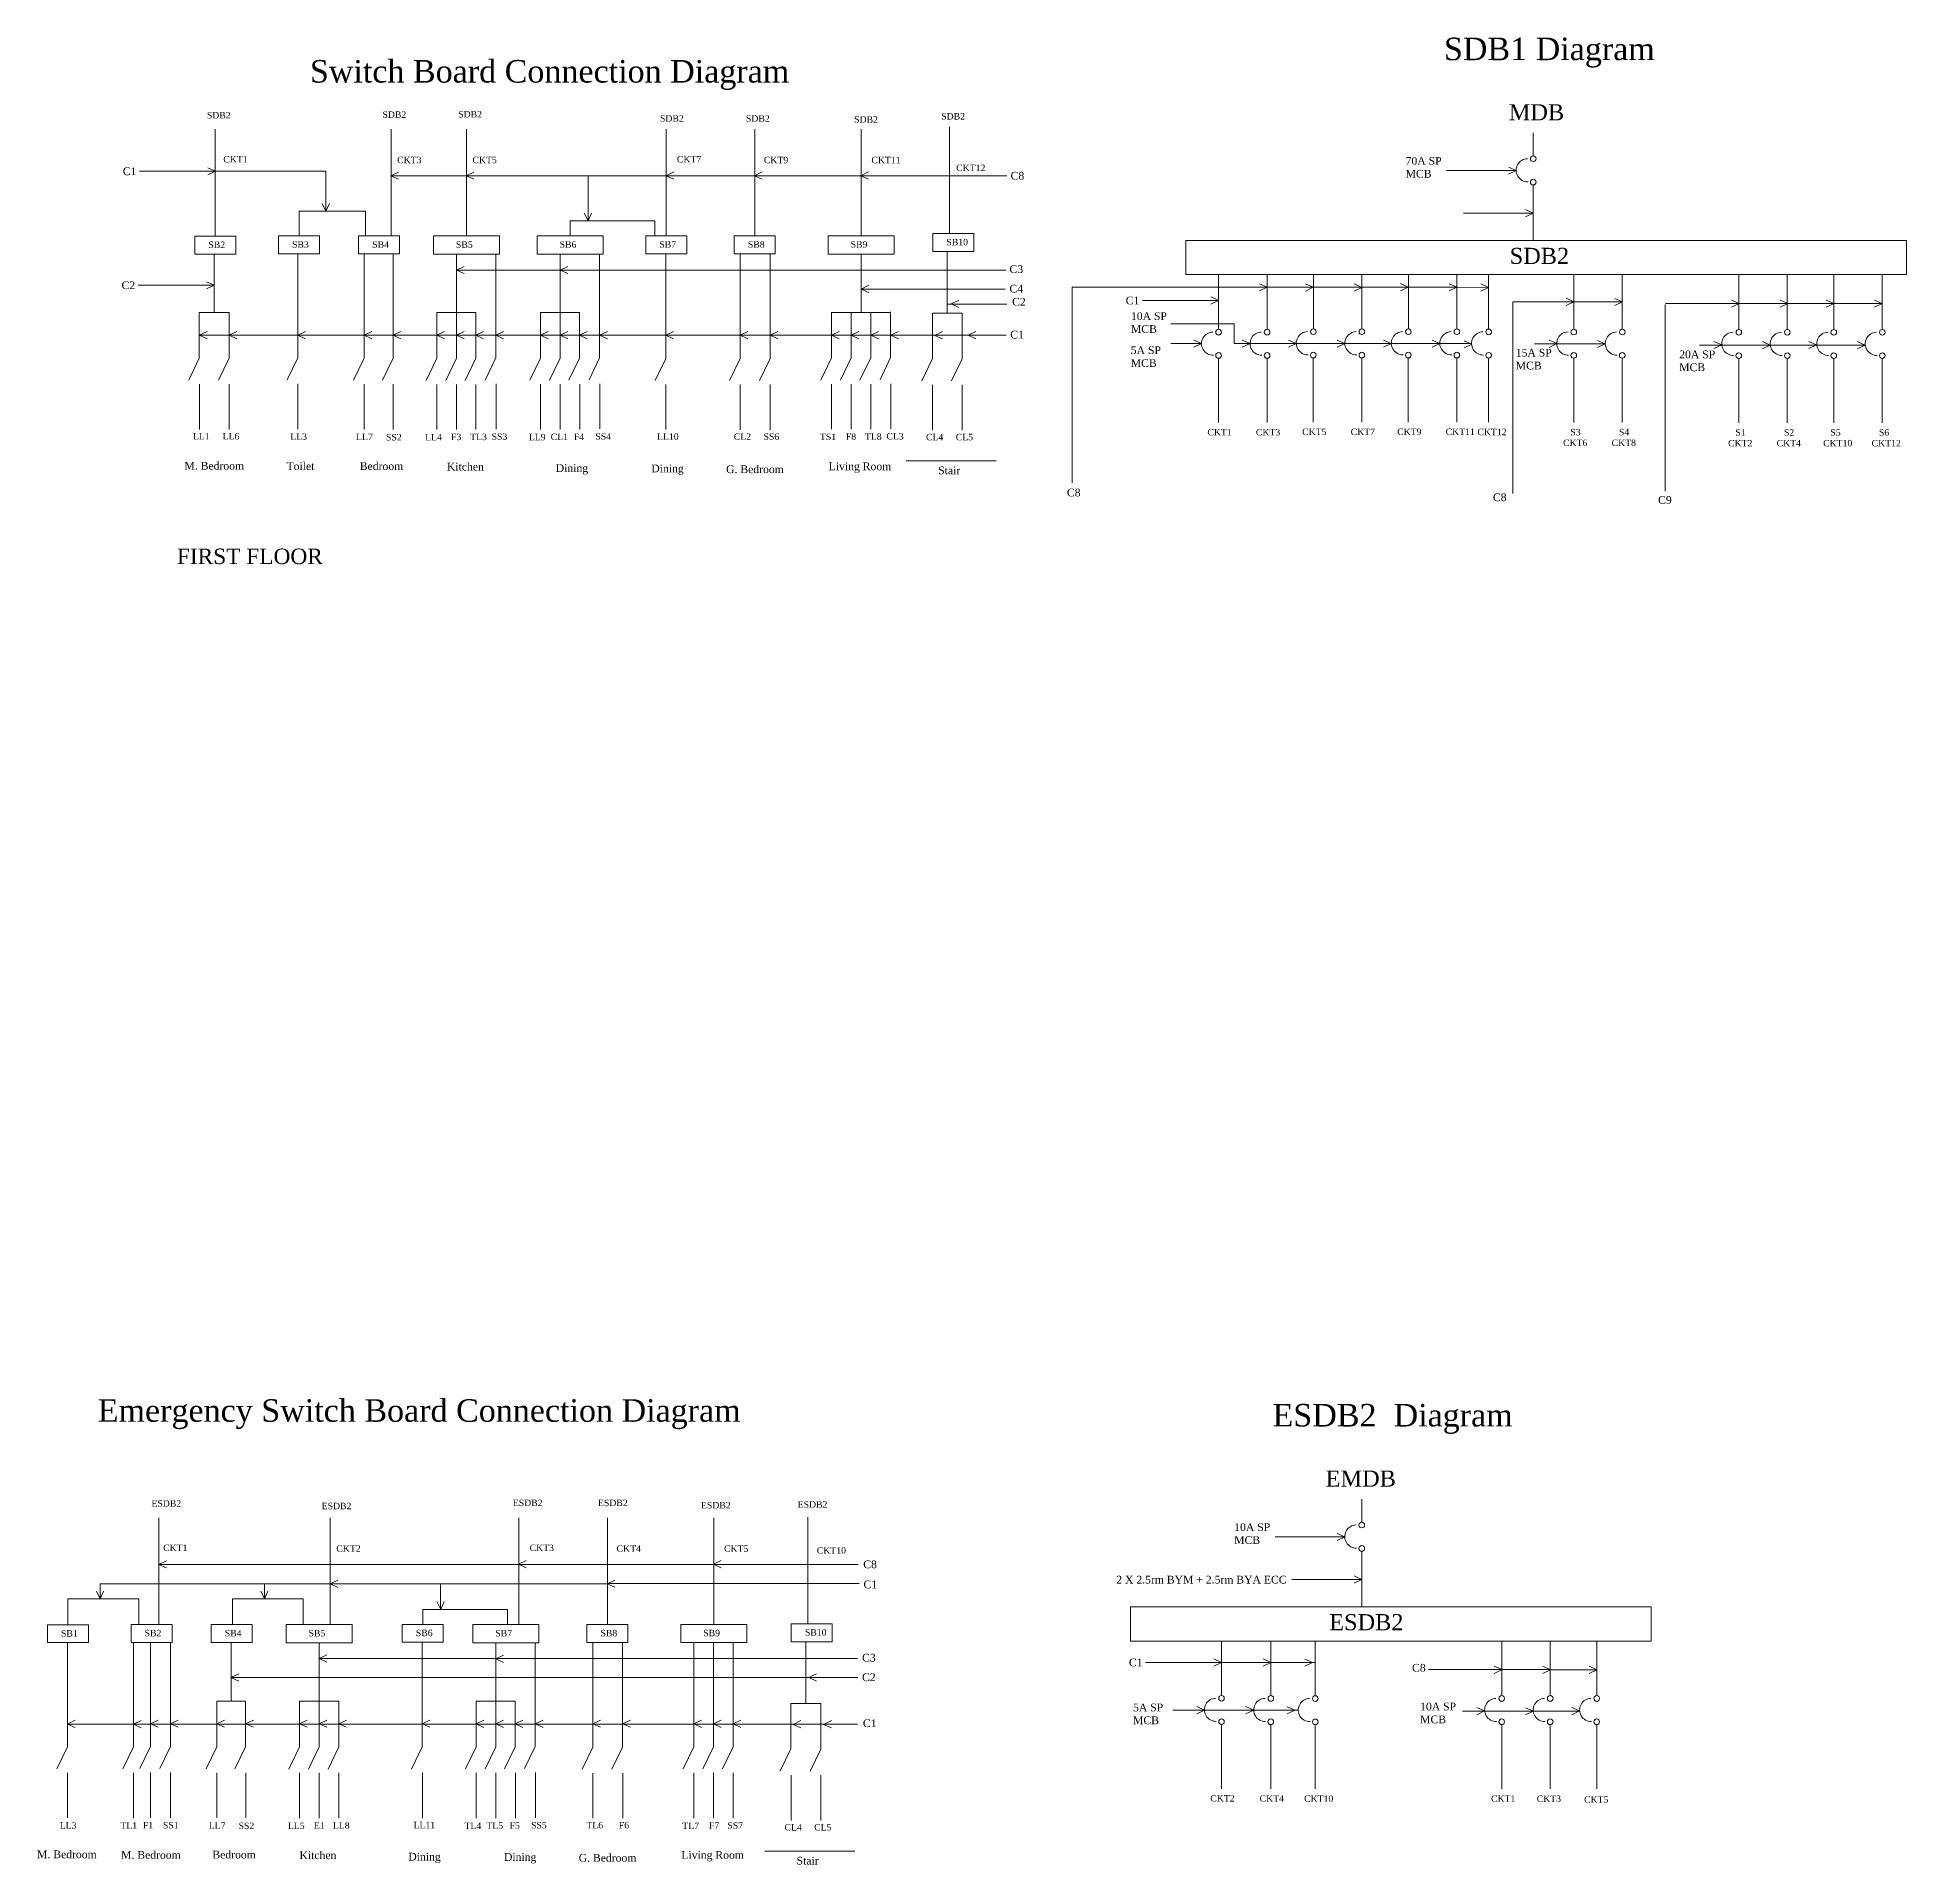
# Model space of a CAD drawing. Header units: feet. Extents: x -1909 to 11484, y -1193 to 2041.
# Drawn here: x 4328 to 7230, y -925 to 1913 of the extents above; entities that cross this region are included whole.
import ezdxf

# ---------------------------------------------------------------- set-up
doc = ezdxf.new("R2010")
doc.units = ezdxf.units.FT
doc.header["$LTSCALE"] = 20
doc.header["$MEASUREMENT"] = 0
doc.layers.add('switchboard', color=60, linetype='Continuous', lineweight=0)
doc.layers.add('switchboard_text', color=60, linetype='Continuous', lineweight=0)
doc.styles.get("Standard").update_dxf_attribs({"font": 'times.ttf', "height": 18})

msp = doc.modelspace()

# ---------------------------------------------------------------- linework, layer by layer
at = {"layer": 'switchboard'}
for p, q in [((4604.1, 1604.6), (4604.1, 1770.9)), ((4877.1, 1604.9), (4877.1, 1770.9)), ((4994.1, 1604.9), (4994.1, 1770.9)), ((5304.4, 1605.1), (5304.4, 1770.9)), ((5441.8, 1605), (5441.8, 1770.9)), ((5607.1, 1605.2), (5607.1, 1770.9)), ((5744.1, 1774.2), (5744.1, 1608.7)), ((6650.6, 1729.2), (6650.6, 1764.9)), ((6650.6, 1684.2), (6650.6, 1597.8)), ((5155.2, 1605.2), (5155.2, 1628.5)), ((5155.2, 1628.5), (5286.8, 1628.5)), ((5286.8, 1628.5), (5286.8, 1605.1)), ((4602.4, 1486.1), (4602.4, 1576.8)), ((4732.3, 1486.4), (4732.3, 1577.2)), ((4835.4, 1486.1), (4835.4, 1577.1)), ((4880.1, 1486.1), (4880.1, 1577.1)), ((4978.4, 1485.8), (4978.4, 1576.4)), ((5039.9, 1486.4), (5039.9, 1576.4)), ((5139.4, 1486), (5139.4, 1576.7)), ((5200.9, 1486.6), (5200.9, 1576.7)), ((5303.6, 1485.7), (5303.6, 1577.3)), ((5419.2, 1485.6), (5419.2, 1577.2)), ((5465.5, 1485.6), (5465.5, 1577.2)), ((5606.8, 1486.3), (5607.1, 1576.7)), ((5740.8, 1551.9), (5740.8, 1580.9)), ((5740.8, 1485), (5740.8, 1551.9)), ((6162, 1459.9), (6162, 1545.1)), ((6237.3, 1459.9), (6237.3, 1545.1)), ((6309.2, 1460.5), (6309.2, 1545.7)), ((6384.5, 1460.5), (6384.5, 1545.7)), ((6456.7, 1460.6), (6456.7, 1545.7)), ((6532, 1460.6), (6532, 1545.7)), ((6581.3, 1460.3), (6581.3, 1545.5)), ((6713.5, 1460.1), (6713.5, 1545.2)), ((6788.9, 1460.1), (6788.9, 1545.2)), ((6969.8, 1459.6), (6969.8, 1544.8)), ((7045.1, 1459.6), (7045.1, 1544.8)), ((7117.3, 1459.6), (7117.3, 1544.8)), ((7192.6, 1459.6), (7192.6, 1544.8)), ((4579.3, 1486.1), (4579.3, 1415.2)), ((4579.3, 1486.1), (4625.5, 1486.1)), ((4625.5, 1486.1), (4602.4, 1486.1)), ((4625.5, 1486.1), (4625.5, 1415.2)), ((4732.3, 1486.4), (4732.3, 1415.6)), ((4835.4, 1486.1), (4835.4, 1415.2)), ((4880.1, 1486.1), (4880.1, 1415.2)), ((4948, 1485.8), (4948, 1414.9)), ((4948, 1485.8), (5008.8, 1485.8)), ((4978.4, 1485.8), (4978.4, 1414.9)), ((5008.8, 1485.8), (4978.4, 1485.8)), ((5008.8, 1485.8), (5008.8, 1414.9)), ((5039.9, 1486.4), (5039.9, 1415.5)), ((5109, 1486), (5109, 1415.2)), ((5109, 1486), (5169.9, 1486)), ((5139.4, 1486), (5139.4, 1415.2)), ((5169.9, 1486), (5139.4, 1486)), ((5169.9, 1486), (5169.9, 1415.2)), ((5200.9, 1486.6), (5200.9, 1415.8)), ((5303.6, 1485.7), (5303.6, 1414.8)), ((5419.2, 1485.6), (5419.2, 1414.7)), ((5465.5, 1485.6), (5465.5, 1414.7)), ((5560.9, 1486.3), (5560.9, 1415.4)), ((5560.9, 1486.3), (5652.8, 1486.3)), ((5591.3, 1486.3), (5591.3, 1415.4)), ((5652.8, 1486.3), (5606.8, 1486.3)), ((5621.8, 1486.3), (5621.8, 1415.4)), ((5652.8, 1486.9), (5652.8, 1416)), ((5717.7, 1485), (5717.7, 1414.1)), ((5717.7, 1485), (5763.9, 1485)), ((5763.9, 1485), (5740.8, 1485)), ((5763.9, 1485), (5763.9, 1414.1)), ((6186.2, 1437.9), (6186.2, 1468.7)), ((4579.3, 1415.2), (4562.8, 1380.8)), ((4625.5, 1415.2), (4609, 1380.8)), ((4732.3, 1415.6), (4715.8, 1381.2)), ((4835.4, 1415.2), (4818.9, 1380.8)), ((4880.1, 1415.2), (4863.6, 1380.8)), ((4948, 1414.9), (4931.4, 1380.5)), ((4978.4, 1414.9), (4961.9, 1380.5)), ((5008.8, 1414.9), (4992.3, 1380.5)), ((5039.9, 1415.5), (5023.3, 1381.1)), ((5109, 1415.2), (5092.5, 1380.8)), ((5139.4, 1415.2), (5122.9, 1380.8)), ((5169.9, 1415.2), (5153.3, 1380.8)), ((5200.9, 1415.8), (5184.4, 1381.4)), ((5303.6, 1414.8), (5287.1, 1380.4)), ((5419.2, 1414.6), (5402.7, 1380.2)), ((5465.5, 1414.7), (5448.9, 1380.3)), ((5560.9, 1415.4), (5544.4, 1381)), ((5591.3, 1415.4), (5574.8, 1381)), ((5621.8, 1415.4), (5605.2, 1381)), ((5652.8, 1416), (5636.3, 1381.6)), ((5717.6, 1414.5), (5701.1, 1380.1)), ((5763.9, 1414.1), (5747.4, 1379.7)), ((6162, 1414.9), (6162, 1315.1)), ((6237.3, 1414.9), (6237.3, 1315.1)), ((6309.1, 1415.5), (6309.1, 1315.7)), ((6384.5, 1415.5), (6384.5, 1315.7)), ((6456.6, 1415.5), (6456.6, 1315.7)), ((6532, 1415.5), (6532, 1315.7)), ((6581.3, 1415.3), (6581.3, 1315.5)), ((6713.5, 1415.1), (6713.5, 1315.3)), ((6788.8, 1415.1), (6788.8, 1315.3)), ((6969.7, 1414.6), (6969.7, 1314.8)), ((7045.1, 1414.6), (7045.1, 1314.8)), ((7117.2, 1414.6), (7117.2, 1314.8)), ((7192.6, 1414.6), (7192.6, 1314.8)), ((4579.4, 1374.7), (4579.4, 1304.5)), ((4625.7, 1374.7), (4625.7, 1304.5)), ((4732.5, 1375), (4732.5, 1304.9)), ((4835.5, 1374.6), (4835.5, 1304.5)), ((4880.2, 1374.6), (4880.2, 1304.5)), ((4948.1, 1374.4), (4948.1, 1304.2)), ((4978.5, 1374.4), (4978.5, 1304.2)), ((5008.9, 1374.4), (5008.9, 1304.2)), ((5040, 1375), (5040, 1304.8)), ((5109.1, 1374.6), (5109.1, 1304.5)), ((5139.6, 1374.6), (5139.6, 1304.5)), ((5170, 1374.6), (5170, 1304.5)), ((5201, 1375.2), (5201, 1305.1)), ((5303.8, 1374.3), (5303.8, 1304.1)), ((5419.3, 1374.2), (5419.3, 1304)), ((5465.6, 1374.2), (5465.6, 1304)), ((5561, 1374.9), (5561, 1304.8)), ((5591.4, 1374.9), (5591.4, 1304.8)), ((5621.9, 1374.9), (5621.9, 1304.8)), ((5652.9, 1375.5), (5652.9, 1305.4)), ((5717.8, 1373.5), (5717.8, 1303.4)), ((5764.1, 1373.5), (5764.1, 1303.4)), ((5677.1, 1255.5), (5816.7, 1255.5)), ((6384.4, -393), (6384.4, -357.4)), ((4516.5, -551.9), (4516.5, -386)), ((4782.5, -552), (4782.5, -386)), ((5075.5, -551.8), (5075.5, -386)), ((5213, -551.9), (5213, -386)), ((5378.2, -551.7), (5378.2, -386)), ((5524.4, -385.4), (5524.4, -550.8)), ((6384.4, -438.1), (6384.4, -524.5)), ((4375.3, -511.8), (4485.2, -511.8)), ((4375.3, -511.8), (4375.3, -552.3)), ((4485.2, -511.8), (4485.2, -551.9)), ((4630.6, -511.8), (4740.5, -511.8)), ((4630.6, -511.8), (4630.6, -552)), ((4740.5, -511.8), (4740.5, -552)), ((4926.3, -551.7), (4926.3, -528.4)), ((4926.3, -528.4), (5058, -528.4)), ((5058, -528.4), (5058, -551.8)), ((4374.4, -670.8), (4374.4, -580)), ((4477, -671), (4477, -580.2)), ((4503.5, -670.4), (4503.5, -579.7)), ((4534.6, -670.4), (4534.6, -579.7)), ((4628.9, -670.8), (4628.9, -579.8)), ((4765.3, -671.1), (4765.3, -580.4)), ((4925.6, -671.1), (4925.6, -579.5)), ((5039.5, -671.1), (5039.5, -580.4)), ((5101, -670.5), (5101, -580.4)), ((5190.4, -671.3), (5190.4, -579.7)), ((5236.6, -671.3), (5236.6, -579.7)), ((5347.3, -580.1), (5347.3, -671)), ((5377.7, -671), (5377.7, -580.4)), ((5408.1, -671), (5408.1, -580.1)), ((5521.1, -607.6), (5521.1, -578.6)), ((6166.5, -662.1), (6166.5, -577)), ((6243.1, -662.3), (6243.1, -577.2)), ((6312.2, -662.5), (6312.2, -577.3)), ((6601.6, -662.4), (6601.6, -577.2)), ((6677, -662.4), (6677, -577.2)), ((6749.1, -662.3), (6749.1, -577.2)), ((5521.1, -674.6), (5521.1, -607.6)), ((4374.4, -670.8), (4374.4, -741.7)), ((4477, -671), (4477, -741.9)), ((4503.5, -670.4), (4503.5, -741.3)), ((4534.6, -670.4), (4534.6, -741.3)), ((4606.5, -670.8), (4606.5, -741.7)), ((4651.2, -670.8), (4606.5, -670.8)), ((4651.2, -670.8), (4651.2, -741.7)), ((4734.8, -671.1), (4734.8, -742)), ((4734.8, -671.1), (4795.7, -671.1)), ((4765.3, -671.1), (4765.3, -742)), ((4795.7, -671.1), (4765.3, -671.1)), ((4795.7, -671.1), (4795.7, -742)), ((4925.6, -671.1), (4925.6, -742)), ((5009.1, -671.1), (5009.1, -741.9)), ((5009.1, -671.1), (5070, -671.1)), ((5039.5, -671.1), (5039.5, -741.9)), ((5070, -671.1), (5039.5, -671.1)), ((5070, -671.1), (5070, -741.9)), ((5101, -670.5), (5101, -741.3)), ((5190.4, -671.3), (5190.4, -742.2)), ((5236.6, -671.3), (5236.6, -742.2)), ((5347.3, -671), (5347.3, -741.9)), ((5377.7, -671), (5377.7, -741.9)), ((5408.1, -671), (5408.1, -741.9)), ((5498, -674.6), (5498, -745.4)), ((5498, -674.6), (5544.2, -674.6)), ((5544.2, -674.6), (5544.2, -745.4)), ((6166.5, -707.2), (6166.5, -807)), ((6243, -707.4), (6243, -807.2)), ((6312.2, -707.5), (6312.2, -807.3)), ((6601.6, -707.4), (6601.6, -807.2)), ((6676.9, -707.4), (6676.9, -807.2)), ((6749.1, -707.4), (6749.1, -807.2)), ((4374.4, -741.7), (4357.9, -776)), ((4477, -741.9), (4460.5, -776.3)), ((4503.5, -741.3), (4486.9, -775.7)), ((4534.6, -741.3), (4518.1, -775.7)), ((4606.5, -741.7), (4590, -776.1)), ((4651.2, -741.7), (4634.7, -776.1)), ((4734.8, -742), (4718.3, -776.4)), ((4765.3, -742), (4748.7, -776.4)), ((4795.7, -742), (4779.2, -776.4)), ((4925.6, -742), (4909, -776.4)), ((5009.1, -741.9), (4992.6, -776.3)), ((5039.5, -741.9), (5023, -776.3)), ((5070, -741.9), (5053.4, -776.3)), ((5101, -741.3), (5084.5, -775.7)), ((5190.4, -742.3), (5173.9, -776.7)), ((5236.6, -742.2), (5220.1, -776.6)), ((5347.3, -741.9), (5330.7, -776.3)), ((5377.7, -741.9), (5361.2, -776.3)), ((5408.1, -741.9), (5391.6, -776.3)), ((5497.9, -745), (5481.3, -779.4)), ((5544.2, -745.4), (5527.7, -779.8)), ((4374.5, -782.2), (4374.5, -852.3)), ((4477.1, -782.4), (4477.1, -852.5)), ((4503.6, -781.9), (4503.6, -852)), ((4534.7, -781.9), (4534.7, -852)), ((4606.7, -782.2), (4606.7, -852.4)), ((4651.4, -782.2), (4651.4, -852.4)), ((4734.9, -782.5), (4734.9, -852.6)), ((4765.4, -782.5), (4765.4, -852.6)), ((4795.8, -782.5), (4795.8, -852.6)), ((4925.7, -782.5), (4925.7, -852.6)), ((5009.2, -782.5), (5009.2, -852.6)), ((5039.6, -782.5), (5039.6, -852.6)), ((5070.1, -782.5), (5070.1, -852.6)), ((5101.1, -781.9), (5101.1, -852)), ((5190.5, -782.7), (5190.5, -852.8)), ((5236.7, -782.7), (5236.7, -852.8)), ((5347.4, -782.4), (5347.4, -852.6)), ((5377.8, -782.4), (5377.8, -852.6)), ((5408.3, -782.4), (5408.3, -852.6)), ((5498.1, -786), (5498.1, -856.1)), ((5544.3, -786), (5544.3, -856.1)), ((5457.4, -904), (5597, -904))]:
    msp.add_line(p, q, dxfattribs=at)
at = {"layer": 'switchboard', "color": 7}
for p, q in [((4604.3, 1705.5), (4486.4, 1705.5)), ((4604.3, 1705.5), (4592.3, 1710.9)), ((4604.3, 1705.5), (4592.3, 1699.7)), ((4604.3, 1705.5), (4775.7, 1705.5)), ((4775.7, 1705.5), (4775.7, 1643.4)), ((4876.7, 1698.3), (4888.6, 1704.1)), ((4876.7, 1698.3), (5833, 1698.3)), ((4876.7, 1698.3), (4888.6, 1692.9)), ((4993.6, 1698.3), (5005.6, 1704.1)), ((4993.6, 1698.3), (5005.6, 1692.9)), ((5182.9, 1628.5), (5182.9, 1698.3)), ((5303.9, 1698.5), (5315.9, 1704.3)), ((5303.9, 1698.5), (5315.9, 1693.1)), ((5441.4, 1698.5), (5453.3, 1704.3)), ((5441.4, 1698.5), (5453.3, 1693.1)), ((5606.6, 1698.5), (5618.5, 1704.3)), ((5606.6, 1698.5), (5618.5, 1693.1)), ((6624.1, 1706.5), (6515.8, 1706.5)), ((6624.1, 1706.5), (6612.2, 1711.9)), ((6624.1, 1706.5), (6612.2, 1700.7)), ((4775.8, 1643.4), (4770, 1655.4)), ((4775.8, 1643.4), (4781.2, 1655.4)), ((5182.9, 1628.5), (5177.1, 1640.4)), ((5182.9, 1628.5), (5188.3, 1640.4)), ((6650.4, 1640.5), (6542.1, 1640.5)), ((6650.4, 1640.4), (6638.5, 1645.8)), ((6650.4, 1640.4), (6638.5, 1634.6)), ((4978.4, 1551.9), (4990.4, 1557.7)), ((4978.4, 1551.9), (4990.4, 1546.5)), ((4978.4, 1551.9), (5831.5, 1551.9)), ((5139.4, 1551.8), (5151.4, 1557.6)), ((5139.4, 1551.8), (5151.4, 1546.4)), ((4602.4, 1528.5), (4484.5, 1528.5)), ((4602.4, 1528.5), (4590.5, 1533.9)), ((4602.4, 1528.5), (4590.5, 1522.7)), ((5606.9, 1522.5), (5618.9, 1528.3)), ((5606.9, 1522.5), (5618.9, 1517.1)), ((5606.9, 1522.5), (5830.7, 1522.5)), ((6532, 1525.4), (5934.5, 1525.4)), ((5934.5, 1525.4), (5934.5, 1221.6)), ((6161.7, 1504.9), (6149.8, 1510.3)), ((6237.5, 1525.3), (6225.5, 1530.7)), ((6237.5, 1525.3), (6225.5, 1519.5)), ((6309.1, 1525.2), (6297.1, 1530.6)), ((6309.1, 1525.2), (6297.1, 1519.4)), ((6384.6, 1525.1), (6372.6, 1530.5)), ((6384.6, 1525.1), (6372.6, 1519.3)), ((6456.5, 1525.5), (6444.5, 1530.9)), ((6456.5, 1525.5), (6444.5, 1519.7)), ((6532, 1525.3), (6520, 1530.7)), ((6532, 1525.3), (6520, 1519.5)), ((6532, 1525.4), (6581.2, 1525.1)), ((6581.2, 1525.1), (6569.3, 1530.5)), ((6581.2, 1525.1), (6569.3, 1519.3)), ((5740.8, 1498.9), (5833.3, 1498.9)), ((5746.8, 1499.4), (5758.8, 1505.2)), ((5746.8, 1499.4), (5758.8, 1494)), ((6161.7, 1504.9), (6043.8, 1504.9)), ((6161.7, 1504.9), (6149.8, 1499.1)), ((6788.9, 1502.5), (6619.1, 1502.5)), ((6619.1, 1502.5), (6619.1, 1205)), ((6713.6, 1502.7), (6701.6, 1508.1)), ((6713.6, 1502.7), (6701.6, 1496.9)), ((6789.1, 1502.6), (6777.1, 1508)), ((6789.1, 1502.6), (6777.1, 1496.8)), ((6855.5, 1498.7), (6855.5, 1208.4)), ((7045.5, 1499.9), (6855.8, 1499.9)), ((6970.3, 1500), (6958.3, 1505.4)), ((6970.3, 1500), (6958.3, 1494.2)), ((7045.7, 1499.9), (7033.8, 1505.3)), ((7045.7, 1499.9), (7033.8, 1494.1)), ((7045.7, 1499.9), (7192.6, 1499.9)), ((7117.6, 1500), (7105.6, 1505.4)), ((7117.6, 1500), (7105.6, 1494.2)), ((7192.6, 1499.9), (7180.7, 1505.3)), ((7192.6, 1499.9), (7180.7, 1494.1)), ((4579.3, 1450.7), (4591.3, 1456.5)), ((4625.5, 1450.7), (4637.5, 1456.5)), ((4732.3, 1450.7), (4744.3, 1456.5)), ((4835.4, 1450.7), (4847.4, 1456.5)), ((4880.1, 1450.7), (4892.1, 1456.5)), ((4948, 1450.7), (4959.9, 1456.5)), ((4978.4, 1450.7), (4990.4, 1456.5)), ((5008.8, 1450.7), (5020.8, 1456.5)), ((5039.9, 1450.7), (5051.8, 1456.5)), ((5109, 1450.7), (5121, 1456.5)), ((5139.4, 1450.7), (5151.4, 1456.5)), ((5169.9, 1450.7), (5181.8, 1456.5)), ((5200.9, 1450.7), (5212.9, 1456.5)), ((5303.6, 1450.7), (5315.6, 1456.5)), ((5419.2, 1450.7), (5431.2, 1456.5)), ((5465.5, 1450.7), (5477.4, 1456.5)), ((5560.9, 1450.7), (5572.9, 1456.5)), ((5591.3, 1450.7), (5603.3, 1456.5)), ((5621.8, 1450.7), (5633.7, 1456.5)), ((5652.8, 1450.7), (5664.8, 1456.5)), ((5721.2, 1450.5), (5733.2, 1456.3)), ((5773.1, 1450.7), (5785.1, 1456.5)), ((6186.2, 1468.7), (6087.6, 1468.7)), ((4579.3, 1450.7), (5832.4, 1450.7)), ((4579.3, 1450.7), (4591.3, 1445.3)), ((4625.5, 1450.7), (4637.5, 1445.3)), ((4732.3, 1450.7), (4744.3, 1445.3)), ((4835.4, 1450.7), (4847.4, 1445.3)), ((4880.1, 1450.7), (4892.1, 1445.3)), ((4948, 1450.7), (4959.9, 1445.3)), ((4978.4, 1450.7), (4990.4, 1445.3)), ((5008.8, 1450.7), (5020.8, 1445.3)), ((5039.9, 1450.7), (5051.8, 1445.3)), ((5109, 1450.7), (5121, 1445.3)), ((5139.4, 1450.7), (5151.4, 1445.3)), ((5169.9, 1450.7), (5181.8, 1445.3)), ((5200.9, 1450.7), (5212.9, 1445.3)), ((5303.6, 1450.7), (5315.6, 1445.3)), ((5419.2, 1450.7), (5431.2, 1445.3)), ((5465.5, 1450.7), (5477.4, 1445.3)), ((5560.9, 1450.7), (5572.9, 1445.3)), ((5591.3, 1450.7), (5603.3, 1445.3)), ((5621.8, 1450.7), (5633.7, 1445.3)), ((5652.8, 1450.7), (5664.8, 1445.3)), ((5721.2, 1450.5), (5733.2, 1445.1)), ((5773.1, 1450.7), (5785.1, 1445.3)), ((6135.5, 1437.7), (6087.6, 1437.7)), ((6135.6, 1437.9), (6123.6, 1443.3)), ((6135.6, 1437.9), (6123.6, 1432.1)), ((6186.2, 1437.9), (6505.5, 1437.8)), ((6210.8, 1437.9), (6198.8, 1443.3)), ((6210.8, 1437.9), (6198.8, 1432.1)), ((6282.6, 1437.9), (6270.6, 1443.3)), ((6282.6, 1437.9), (6270.6, 1432.1)), ((6358.1, 1437.9), (6346.1, 1443.3)), ((6358.1, 1437.9), (6346.1, 1432.1)), ((6430.2, 1437.9), (6418.3, 1443.3)), ((6430.2, 1437.9), (6418.3, 1432.1)), ((6505.6, 1437.8), (6493.6, 1443.2)), ((6505.6, 1437.8), (6493.6, 1432)), ((6505.5, 1437.8), (6553.2, 1437.8)), ((6555.4, 1436.8), (6543.5, 1442.2)), ((6555.4, 1436.8), (6543.5, 1431)), ((6687, 1437.4), (6652.8, 1437.4)), ((6687, 1437.8), (6675.1, 1443.2)), ((6687, 1437.8), (6675.1, 1431.9)), ((6686.3, 1437.4), (6762.4, 1437.4)), ((6762.4, 1437.4), (6750.4, 1442.8)), ((6762.4, 1437.4), (6750.4, 1431.6)), ((6943.2, 1435.4), (6908.9, 1435.4)), ((6943.2, 1435.8), (6931.2, 1441.2)), ((6943.2, 1435.8), (6931.2, 1430)), ((6942.4, 1435.4), (7018.5, 1435.4)), ((7018.5, 1435.4), (7006.5, 1440.8)), ((7018.5, 1435.4), (7006.5, 1429.6)), ((7056.2, 1435.4), (7018.5, 1435.4)), ((7090.5, 1435.4), (7056.2, 1435.4)), ((7090.4, 1435.8), (7078.5, 1441.2)), ((7090.4, 1435.8), (7078.5, 1430)), ((7089.7, 1435.4), (7165.8, 1435.4)), ((7165.8, 1435.4), (7153.8, 1440.8)), ((7165.8, 1435.4), (7153.8, 1429.6)), ((6357.9, -415.7), (6249.6, -415.7)), ((6357.9, -415.8), (6346, -410.4)), ((6357.9, -415.8), (6346, -421.6)), ((4516.5, -458.6), (4528.4, -452.8)), ((4516.5, -458.6), (4528.4, -464)), ((4782, -458.6), (4516.5, -458.6)), ((4782.5, -458.8), (5602.1, -458.8)), ((5075, -458.4), (5087, -452.5)), ((5075, -458.4), (5087, -463.8)), ((5377.7, -458.4), (5389.7, -452.5)), ((5377.7, -458.4), (5389.7, -463.8)), ((5213, -488.8), (4425.3, -488.8)), ((4425.3, -488.8), (4425.3, -511.8)), ((4680.5, -511.8), (4680.5, -488.8)), ((4782.5, -488.8), (4794.5, -483)), ((4782.5, -488.8), (4794.5, -494.2)), ((4954, -528.4), (4954, -488.8)), ((5212.5, -488.6), (5224.5, -482.8)), ((5212.5, -488.6), (5224.5, -494)), ((5213, -488.4), (5603.8, -488.4)), ((6384.2, -481.8), (6275.9, -481.8)), ((6384.2, -481.9), (6372.3, -476.5)), ((6384.2, -481.9), (6372.3, -487.7)), ((4425.3, -511.8), (4419.5, -499.9)), ((4425.3, -511.8), (4430.7, -499.9)), ((4680.5, -511.8), (4674.7, -499.9)), ((4680.5, -511.8), (4685.9, -499.9)), ((4954.1, -528.4), (4948.3, -516.4)), ((4954.1, -528.4), (4959.5, -516.4)), ((4765.3, -604.9), (4777.2, -599.1)), ((4765.3, -604.9), (4777.2, -610.3)), ((4765.3, -604.9), (5601.5, -604.9)), ((5039.5, -605.3), (5051.5, -599.5)), ((5039.5, -605.3), (5051.5, -610.7)), ((6166.5, -610.7), (6154.6, -605.3)), ((6243.1, -610.7), (6231.1, -605.3)), ((6307.8, -611), (6295.8, -605.6)), ((4628.5, -634.3), (4640.5, -628.5)), ((4628.5, -634.3), (4640.5, -639.7)), ((5378.1, -634.4), (4628.9, -634.1)), ((5378.1, -634.4), (5601.8, -634.4)), ((5525.8, -634.4), (5537.8, -628.6)), ((5525.8, -634.4), (5537.8, -639.8)), ((6166.5, -610.7), (6048.6, -610.7)), ((6166.5, -610.7), (6154.6, -616.5)), ((6166.5, -610.7), (6243.1, -610.7)), ((6243.1, -610.7), (6231.1, -616.5)), ((6243.1, -610.7), (6312.2, -610.7)), ((6307.8, -611), (6295.8, -616.8)), ((6677.4, -622), (6487.7, -622)), ((6602.1, -622), (6590.1, -616.6)), ((6602.1, -622), (6590.1, -627.8)), ((6677.6, -622.1), (6665.6, -616.7)), ((6677.6, -622.1), (6665.6, -627.9)), ((6677.6, -622.1), (6749.1, -622.1)), ((6749.1, -622.1), (6737.2, -616.7)), ((6749.1, -622.1), (6737.2, -627.9)), ((6139.1, -685), (6091.2, -685)), ((6140, -684.7), (6128, -679.3)), ((6140, -684.7), (6128, -690.5)), ((6140, -684.8), (6216.6, -685)), ((6216.5, -684.9), (6204.5, -679.5)), ((6216.5, -684.9), (6204.5, -690.7)), ((6216.3, -685), (6285.7, -685)), ((6280.3, -685), (6268.3, -679.6)), ((6280.3, -685), (6268.3, -690.8)), ((6575, -686.6), (6540.8, -686.6)), ((6575, -686.2), (6563, -680.8)), ((6575, -686.2), (6563, -692)), ((6574.3, -686.6), (6650.4, -686.6)), ((6650.3, -686.6), (6638.4, -681.2)), ((6650.3, -686.6), (6638.4, -692.4)), ((6688.1, -686.6), (6650.4, -686.6)), ((6722.3, -686.6), (6688.1, -686.6)), ((6722.3, -686.2), (6710.3, -680.8)), ((6722.3, -686.2), (6710.3, -692)), ((4374.4, -706.5), (4386.4, -700.7)), ((4374.4, -706.5), (4386.4, -711.9)), ((4374.4, -706.5), (5601.3, -706.5)), ((4477, -706.8), (4489, -701)), ((4477, -706.8), (4489, -712.2)), ((4503.5, -706.2), (4515.4, -700.4)), ((4503.5, -706.2), (4515.4, -711.6)), ((4534.6, -706.2), (4546.6, -700.4)), ((4534.6, -706.2), (4546.6, -711.6)), ((4606.5, -706.2), (4618.5, -700.4)), ((4606.5, -706.2), (4618.5, -711.6)), ((4651.2, -706.2), (4663.2, -700.4)), ((4651.2, -706.2), (4663.2, -711.6)), ((4734.8, -706.2), (4746.8, -700.4)), ((4734.8, -706.2), (4746.8, -711.6)), ((4765.3, -706.2), (4777.2, -700.4)), ((4765.3, -706.2), (4777.2, -711.6)), ((4795.7, -706.2), (4807.7, -700.4)), ((4795.7, -706.2), (4807.7, -711.6)), ((4925.6, -706.1), (4937.5, -700.3)), ((4925.6, -706.1), (4937.5, -711.5)), ((5009.1, -706.4), (5021.1, -700.6)), ((5009.1, -706.4), (5021.1, -711.8)), ((5039.5, -706.4), (5051.5, -700.6)), ((5039.5, -706.4), (5051.5, -711.8)), ((5070, -706.4), (5081.9, -700.6)), ((5070, -706.4), (5081.9, -711.8)), ((5101, -706.4), (5113, -700.6)), ((5101, -706.4), (5113, -711.8)), ((5190.4, -706.2), (5202.3, -700.4)), ((5190.4, -706.2), (5202.3, -711.6)), ((5236.6, -706.2), (5248.6, -700.4)), ((5236.6, -706.2), (5248.6, -711.6)), ((5347.3, -706.4), (5359.2, -700.6)), ((5347.3, -706.4), (5359.2, -711.8)), ((5377.7, -706.4), (5389.7, -700.6)), ((5377.7, -706.4), (5389.7, -711.8)), ((5408.1, -706.4), (5420.1, -700.6)), ((5408.1, -706.4), (5420.1, -711.8)), ((5501.4, -707), (5513.4, -701.2)), ((5501.4, -707), (5513.4, -712.4)), ((5548.7, -707), (5560.7, -701.2)), ((5548.7, -707), (5560.7, -712.4))]:
    msp.add_line(p, q, dxfattribs=at)
at = {"layer": 'switchboard'}
for points in [[(4572.3, 1604.6), (4636, 1604.6), (4636, 1576.8), (4572.3, 1576.8)], [(4702.2, 1605), (4766, 1605), (4766, 1577.2), (4702.2, 1577.2)], [(4826.6, 1604.9), (4890.4, 1604.9), (4890.4, 1577.1), (4826.6, 1577.1)], [(5272.5, 1605.1), (5336.3, 1605.1), (5336.3, 1577.3), (5272.5, 1577.3)], [(5410, 1605), (5473.7, 1605), (5473.7, 1577.2), (5410, 1577.2)], [(5718.2, 1608.7), (5781.9, 1608.7), (5781.9, 1580.9), (5718.2, 1580.9)], [(6111.2, 1597.8), (7230.4, 1597.8), (7230.4, 1545.1), (6111.2, 1545.1)], [(5498.5, -550.8), (5562.2, -550.8), (5562.2, -578.6), (5498.5, -578.6)], [(6025.3, -524.5), (6833.5, -524.5), (6833.5, -577.6), (6025.3, -577.6)], [(4343.4, -552.3), (4407.1, -552.3), (4407.1, -580), (4343.4, -580)], [(4473.4, -551.9), (4537.1, -551.9), (4537.1, -579.7), (4473.4, -579.7)], [(4597.8, -552), (4661.5, -552), (4661.5, -579.8), (4597.8, -579.8)], [(4894.4, -551.7), (4958.2, -551.7), (4958.2, -579.5), (4894.4, -579.5)], [(5181.1, -551.9), (5244.9, -551.9), (5244.9, -579.7), (5181.1, -579.7)]]:
    msp.add_lwpolyline(points, close=True, dxfattribs=at)
for centre in [(6650.6, 1724.9), (6650.6, 1688.6), (6162, 1455.6), (6237.3, 1455.6), (6309.2, 1456.2), (6384.5, 1456.2), (6456.7, 1456.2), (6532, 1456.2), (6581.3, 1455.9), (6713.5, 1455.7), (6788.9, 1455.7), (6969.8, 1455.3), (7045.1, 1455.3), (7117.3, 1455.3), (7192.6, 1455.3), (6162, 1419.3), (6237.3, 1419.3), (6309.1, 1419.9), (6384.5, 1419.9), (6456.6, 1419.9), (6532, 1419.9), (6581.3, 1419.6), (6713.5, 1419.4), (6788.8, 1419.4), (6969.7, 1419), (7045.1, 1419), (7117.2, 1419), (7192.6, 1419), (6384.4, -397.4), (6384.4, -433.7), (6166.5, -666.5), (6243.1, -666.7), (6312.2, -666.9), (6601.6, -666.7), (6677, -666.7), (6749.1, -666.7), (6166.5, -702.8), (6243, -703), (6312.2, -703.2), (6601.6, -703), (6676.9, -703), (6749.1, -703)]:
    msp.add_circle(centre, 4.37, dxfattribs=at)
for centre in [(6642.1, 1707), (6153.5, 1437.7), (6228.8, 1437.7), (6300.6, 1438.3), (6376, 1438.3), (6448.2, 1438.3), (6523.5, 1438.3), (6572.8, 1438), (6705, 1437.8), (6780.4, 1437.8), (6961.2, 1437.4), (7036.6, 1437.4), (7108.8, 1437.4), (7184.1, 1437.4), (6375.9, -415.3), (6158, -684.4), (6234.5, -684.6), (6303.7, -684.8), (6593.1, -684.6), (6668.5, -684.6), (6740.6, -684.6)]:
    msp.add_arc(centre, 18, 91.3607, 271.3607, dxfattribs=at)
at = {"layer": 'switchboard_text'}
for p, q in [((4734.1, 1605), (4734.1, 1643.4)), ((4734.1, 1643.4), (4837.6, 1643.4)), ((4837.6, 1643.4), (4837.6, 1604.9))]:
    msp.add_line(p, q, dxfattribs=at)
for points in [[(4943, 1576.4), (5045.3, 1576.4), (5045.3, 1604.9), (4943, 1604.9)], [(5104, 1576.7), (5206.3, 1576.7), (5206.3, 1605.2), (5104, 1605.2)], [(5555.9, 1576.7), (5658.2, 1576.7), (5658.2, 1605.2), (5555.9, 1605.2)], [(4714.1, -580.4), (4816.4, -580.4), (4816.4, -552), (4714.1, -552)], [(5004.1, -580.4), (5106.4, -580.4), (5106.4, -551.9), (5004.1, -551.9)], [(5327, -580.1), (5429.3, -580.1), (5429.3, -551.7), (5327, -551.7)]]:
    msp.add_lwpolyline(points, close=True, dxfattribs=at)

# ---------------------------------------------------------------- texts
at = {"layer": 'switchboard', "color": 7, "insert": (6003.1, -476.2), "char_height": 12, "width": 271.612, "attachment_point": 1}
msp.add_mtext('2 X 2.5rm BYM + 2.5rm BYA ECC', dxfattribs=at)
at = {"layer": 'switchboard_text', "attachment_point": 1}
for s, insert, char_height, width in [('SDB1 Diagram', (6511.9, 1913), 35, 1196.231), ('Switch Board Connection Diagram', (4751, 1878.2), 35, 1196.231), ('MDB', (6612.6, 1809.6), 25, 40.056), ('SDB2', (4591, 1797.5), 10, 40.056), ('SDB2', (4863.7, 1798.4), 10, 40.056), ('SDB2', (4981.3, 1799), 10, 40.056), ('SDB2', (5294.6, 1792.5), 10, 40.056), ('SDB2', (5428.1, 1792.4), 10, 40.056), ('SDB2', (5596.1, 1791), 10, 40.056), ('SDB2', (5731.3, 1795.8), 10, 40.056), ('CKT1', (4616.6, 1729.1), 10, 40.056), ('CKT3', (4886.5, 1728), 10, 40.056), ('CKT5', (5003.5, 1728), 10, 40.056), ('CKT7', (5321, 1729.1), 10, 40.056), ('CKT9', (5456, 1727.9), 10, 40.056), ('CKT11', (5622.9, 1727.9), 10, 40.056), ('CKT12', (5754.6, 1715.7), 10, 40.056), ('{\\C7;70A SP\\PMCB}', (6452.4, 1727.6), 12, 108.05), ('{\\C7;C1}', (4460.4, 1711.4), 12, 108.05), ('{\\C7;C8}', (5839.1, 1704.5), 12, 108.05), ('SB2', (4593.4, 1596.3), 10, 40.056), ('SB3', (4723.3, 1596.7), 10, 40.056), ('SB4', (4847.7, 1596.6), 10, 40.056), ('SB5', (4977.8, 1596.5), 10, 40.056), ('SB6', (5138.8, 1596.7), 10, 40.056), ('SB7', (5293.6, 1596.8), 10, 40.056), ('SB8', (5431.1, 1596.7), 10, 40.056), ('SB9', (5590.7, 1596.8), 10, 40.056), ('SB10', (5739.3, 1600.4), 10, 40.056), ('SDB2', (6614, 1586.5), 25, 40.056), ('{\\C7;C3}', (5837.3, 1559.5), 12, 108.05), ('{\\C7;C2}', (4458.6, 1534.4), 12, 108.05), ('{\\C7;C4}', (5837.3, 1529.1), 12, 108.05), ('{\\C7;C1}', (6017.8, 1510.7), 12, 108.05), ('{\\C7;C2}', (5841.4, 1508.7), 12, 108.05), ('{\\C7;10A SP\\PMCB}', (6025.9, 1486.4), 12, 108.05), ('{\\C7;C1}', (5838.6, 1457.7), 12, 108.05), ('{\\C7;5A SP\\PMCB}', (6025.6, 1433.5), 12, 108.05), ('{\\C7;15A SP\\PMCB}', (6623.4, 1429.6), 12, 108.05), ('{\\C7;20A SP\\PMCB}', (6877.2, 1427), 12, 108.05), ('LL1', (4569.3, 1298.8), 10, 40.056), ('LL6', (4615.5, 1298.8), 10, 40.056), ('LL3', (4720.5, 1298.3), 10, 40.056), ('LL7', (4822.8, 1297.9), 10, 40.056), ('SS2', (4869.2, 1297.3), 10, 40.056), ('LL4', (4929.9, 1297.3), 10, 40.056), ('F3', (4970.2, 1297.8), 10, 40.056), ('TL3', (4999.9, 1297.8), 10, 40.056), ('SS3', (5033.2, 1298.3), 10, 40.056), ('LL9', (5091, 1297.6), 10, 40.056), ('CL1', (5124.9, 1298), 10, 40.056), ('F4', (5160.9, 1298), 10, 40.056), ('SS4', (5194.3, 1298.5), 10, 40.056), ('LL10', (5290, 1298.4), 10, 40.056), ('CL2', (5409.2, 1298.3), 10, 40.056), ('SS6', (5455.4, 1298.3), 10, 40.056), ('TS1', (5542.9, 1297.9), 10, 40.056), ('F8', (5583.2, 1298.3), 10, 40.056), ('TL8', (5612.8, 1298.3), 10, 40.056), ('CL3', (5646.2, 1298.8), 10, 40.056), ('CL4', (5707.7, 1297.6), 10, 40.056), ('CL5', (5753.9, 1297.6), 10, 40.056), ('CKT1', (6144.6, 1305.1), 10, 40.056), ('CKT3', (6220, 1305.1), 10, 40.056), ('CKT5', (6291.8, 1305.7), 10, 40.056), ('CKT7', (6367.1, 1305.7), 10, 40.056), ('CKT9', (6439.3, 1305.8), 10, 40.056), ('CKT11', (6514.6, 1305.8), 10, 40.056), ('CKT12', (6563.9, 1305.5), 10, 40.056), ('   S3\\PCKT6', (6696.9, 1305.3), 10, 40.056), ('   S4 CKT8', (6772.3, 1305.3), 10, 40.056), ('   S1\\PCKT2', (6953.1, 1304.8), 10, 40.056), ('   S2\\PCKT4', (7028.5, 1304.8), 10, 40.056), ('   S5\\PCKT10', (7100.7, 1304.8), 10, 40.056), ('   S6\\PCKT12', (7176, 1304.8), 10, 40.056), ('{\\C1;M. Bedroom}', (4556.2, 1254), 12, 108.05), ('{\\C1;Toilet}', (4714.7, 1253.4), 12, 5.684341886080801e-14), ('{\\C1;Bedroom}', (4828.5, 1253.5), 12, 5.684341886080801e-14), ('{\\C1;Kitchen}', (4963.7, 1252.6), 12, 5.684341886080801e-14), ('{\\C1;Dining}', (5132.7, 1250.4), 12, 5.684341886080801e-14), ('{\\C1;Dining}', (5281.1, 1249.8), 12, 5.684341886080801e-14), ('{\\C1;G. Bedroom}', (5397.3, 1248.6), 12, 108.05), ('{\\C1;Living Room}', (5556.6, 1253.1), 12, 5.684341886080801e-14), ('{\\C1;Stair}', (5726.6, 1246.8), 12, 5.684341886080801e-14), ('{\\C7;C8}', (5926.5, 1212.4), 12, 108.05), ('{\\C7;C8}', (6588, 1205), 12, 108.05), ('{\\C7;C9}', (6844.5, 1200.9), 12, 108.05), ('{\\C1;FIRST FLOOR}', (4544.5, 1119.3), 24, 5.684341886080801e-14), ('Emergency Switch Board Connection Diagram', (4421.6, -202), 35, 1196.231), ('ESDB2  Diagram', (6245.7, -209.3), 35, 1196.231), ('EMDB', (6328.2, -312.7), 25, 40.056), ('ESDB2', (4505, -358.8), 10, 40.056), ('ESDB2', (4769.3, -362.8), 10, 40.056), ('ESDB2', (5066.1, -358), 10, 40.056), ('ESDB2', (5198.3, -358), 10, 40.056), ('ESDB2', (5358.2, -361.6), 10, 40.056), ('ESDB2', (5508.4, -360.4), 10, 40.056), ('{\\C7;10A SP\\PMCB}', (6186.2, -394.7), 12, 108.05), ('CKT1', (4523.1, -427.8), 10, 40.056), ('CKT2', (4792, -428.8), 10, 40.056), ('CKT3', (5092.2, -427.8), 10, 40.056), ('CKT4', (5227.2, -429), 10, 40.056), ('CKT5', (5394.1, -429), 10, 40.056), ('CKT10', (5538.1, -431.8), 10, 40.056), ('{\\C7;C8}', (5610.3, -452.4), 12, 108.05), ('{\\C7;C1}', (5610.6, -483.6), 12, 108.05), ('ESDB2', (6333.7, -535.8), 25, 40.056), ('SB1', (4364.5, -560.6), 10, 40.056), ('SB2', (4494.4, -560.2), 10, 40.056), ('SB4', (4618.8, -560.3), 10, 40.056), ('SB5', (4748.9, -560.4), 10, 40.056), ('SB6', (4915.5, -560), 10, 40.056), ('SB7', (5038.9, -560.4), 10, 40.056), ('SB8', (5202.2, -560.2), 10, 40.056), ('SB9', (5361.8, -560.1), 10, 40.056), ('SB10', (5519.6, -559.1), 10, 40.056), ('{\\C7;C3}', (5608.4, -597.4), 12, 108.05), ('{\\C7;C1}', (6022.7, -604.8), 12, 108.05), ('{\\C7;C2}', (5608.4, -627.8), 12, 108.05), ('{\\C7;C8}', (6462.4, -613.1), 12, 108.05), ('{\\C7;5A SP\\PMCB}', (6029.1, -674.7), 12, 108.05), ('{\\C7;10A SP\\PMCB}', (6474.9, -673.3), 12, 108.05), ('{\\C7;C1}', (5609.7, -699.2), 12, 108.05), ('CKT2', (6149.1, -816.9), 10, 40.056), ('CKT4', (6225.7, -817.1), 10, 40.056), ('CKT10', (6294.8, -817.3), 10, 40.056), ('CKT1', (6585, -817.2), 10, 40.056), ('CKT3', (6656, -817.5), 10, 40.056), ('CKT5', (6729.5, -818.6), 10, 40.056), ('LL3', (4362.6, -858.9), 10, 40.056), ('TL1', (4456.7, -859.1), 10, 28.734), ('F1', (4491.7, -858.6), 10, 31.144), ('SS1', (4522.8, -858.6), 10, 40.056), ('LL7', (4594, -859), 10, 40.056), ('SS2', (4640.3, -859.6), 10, 40.056), ('LL5', (4716.8, -859.6), 10, 40.056), ('E1', (4757.1, -859.1), 10, 40.056), ('LL8', (4786.7, -859.1), 10, 40.056), ('LL11', (4911.9, -858.4), 10, 40.056), ('TL4', (4991.1, -859.5), 10, 40.056), ('TL5', (5025, -859.1), 10, 40.056), ('F5', (5061, -859.1), 10, 40.056), ('SS5', (5094.4, -858.6), 10, 40.056), ('TL6', (5180.3, -858.6), 10, 40.056), ('F6', (5230.7, -858.6), 10, 42.819), ('TL7', (5329.3, -859.5), 10, 40.056), ('  F7', (5363.2, -859), 10, 40.056), ('SS7', (5399.2, -859), 10, 40.056), ('CL4', (5488, -861.9), 10, 40.056), ('CL5', (5534.1, -861.9), 10, 40.056), ('{\\C1;M. Bedroom}', (4327.3, -902.9), 12, 108.05), ('{\\C1;M. Bedroom}', (4457.8, -903.8), 12, 108.05), ('{\\C1;Bedroom}', (4599.6, -903.3), 12, 5.684341886080801e-14), ('{\\C1;Kitchen}', (4734.8, -904.3), 12, 5.684341886080801e-14), ('{\\C1;Dining}', (4903.8, -906.5), 12, 5.684341886080801e-14), ('{\\C1;Dining}', (5052.3, -907), 12, 5.684341886080801e-14), ('{\\C1;G. Bedroom}', (5168.4, -908.3), 12, 108.05), ('{\\C1;Living Room}', (5327.8, -903.8), 12, 5.684341886080801e-14), ('{\\C1;Stair}', (5506.8, -912.7), 12, 5.684341886080801e-14)]:
    msp.add_mtext(s, dxfattribs=dict(at, insert=insert, char_height=char_height, width=width))

doc.saveas('drawing.dxf')
